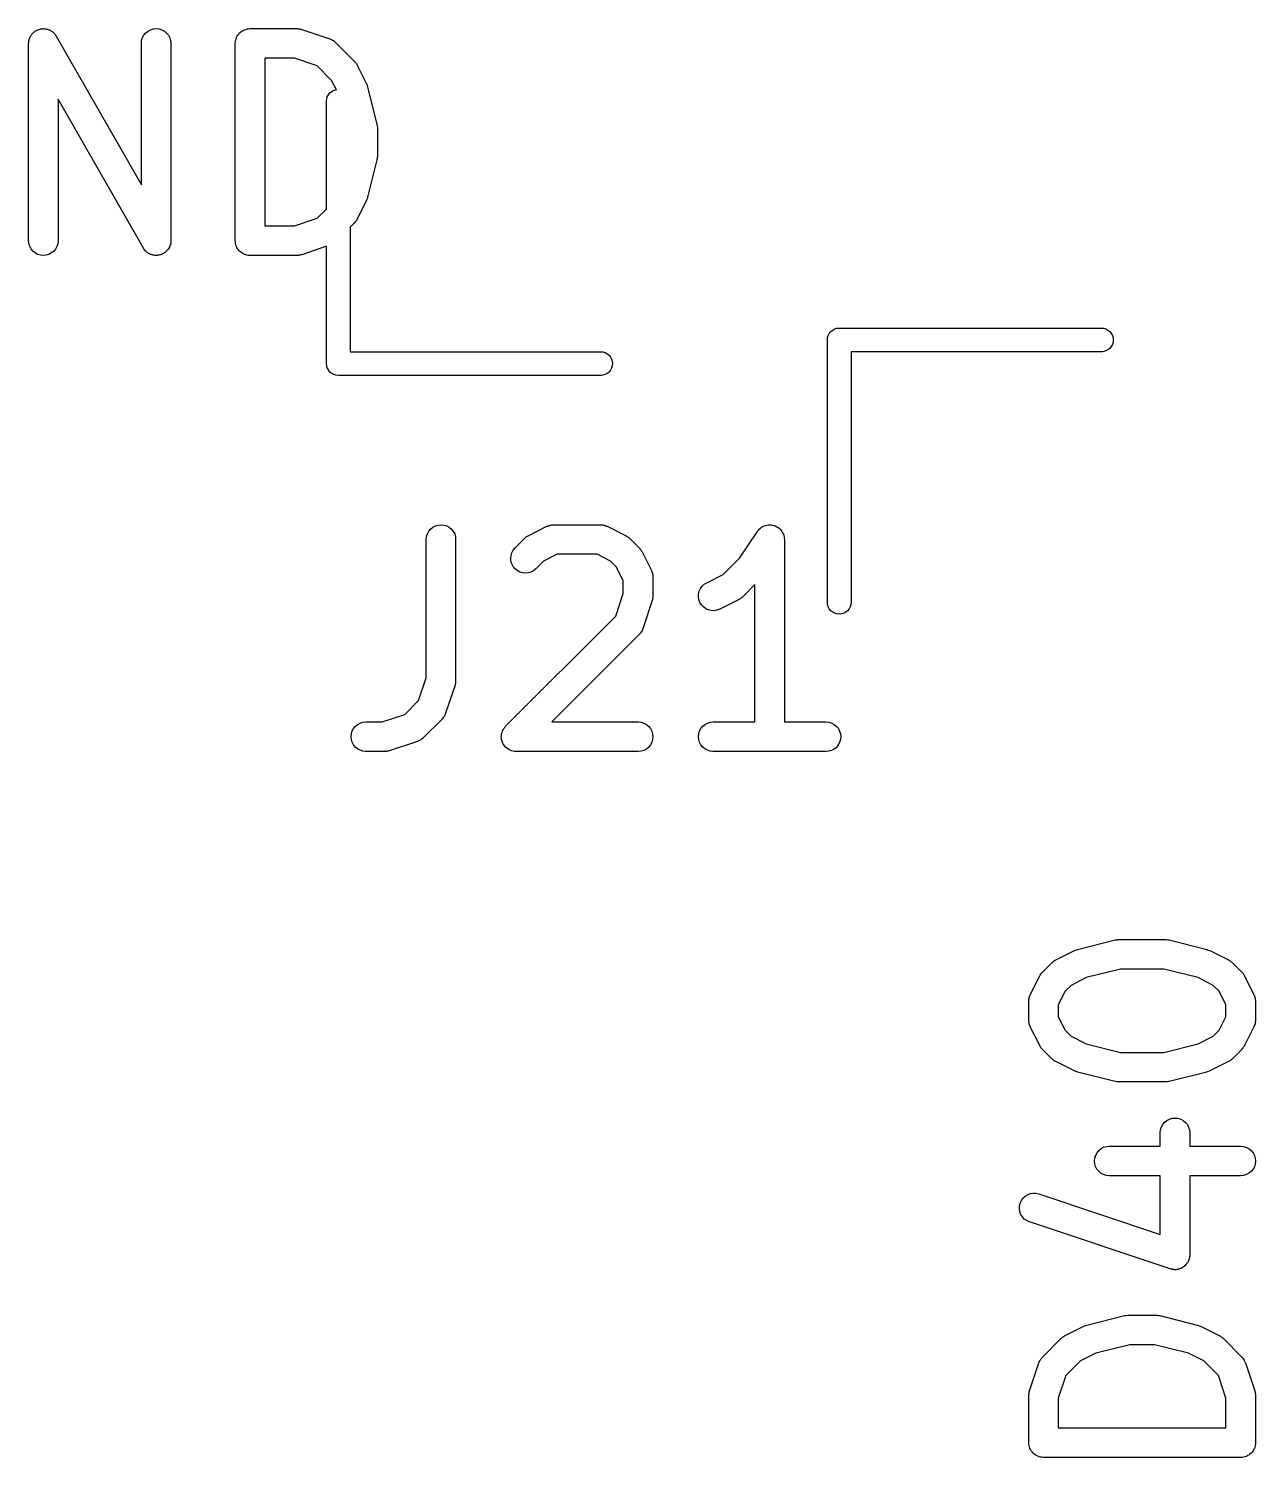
# Model space of a CAD drawing. Extents: x 96 to 150, y -148 to -38.
# Drawn here: x 111.4 to 117.62, y -110.76 to -103.52 of the extents above; entities that cross this region are included whole.
import ezdxf

# ---------------------------------------------------------------- set-up
doc = ezdxf.new("R2010")
doc.units = 0
doc.header["$MEASUREMENT"] = 0
doc.layers.add('BLACK', color=7, linetype='CONTINUOUS')

msp = doc.modelspace()

# ---------------------------------------------------------------- linework, layer by layer
at = {"layer": 'BLACK', "linetype": 'CONTINUOUS'}
for p, q in [((111.415, -103.546), (111.419, -103.542)), ((111.419, -103.542), (111.422, -103.539)), ((111.422, -103.539), (111.424, -103.537)), ((111.424, -103.537), (111.426, -103.535)), ((111.426, -103.535), (111.429, -103.533)), ((111.429, -103.533), (111.433, -103.53)), ((111.433, -103.53), (111.435, -103.528)), ((111.435, -103.528), (111.438, -103.527)), ((111.438, -103.527), (111.442, -103.525)), ((111.442, -103.525), (111.446, -103.523)), ((111.446, -103.523), (111.449, -103.522)), ((111.449, -103.522), (111.451, -103.521)), ((111.451, -103.521), (111.456, -103.52)), ((111.456, -103.52), (111.46, -103.519)), ((111.46, -103.519), (111.463, -103.518)), ((111.463, -103.518), (111.465, -103.518)), ((111.465, -103.518), (111.47, -103.518)), ((111.47, -103.518), (111.475, -103.517)), ((111.475, -103.517), (111.477, -103.518)), ((111.477, -103.518), (111.48, -103.518)), ((111.48, -103.518), (111.485, -103.518)), ((111.485, -103.518), (111.489, -103.519)), ((111.489, -103.519), (111.492, -103.52)), ((111.492, -103.52), (111.494, -103.52)), ((111.494, -103.52), (111.499, -103.522)), ((111.499, -103.522), (111.503, -103.523)), ((111.503, -103.523), (111.506, -103.524)), ((111.506, -103.524), (111.508, -103.525)), ((111.508, -103.525), (111.512, -103.528)), ((111.512, -103.528), (111.516, -103.53)), ((111.516, -103.53), (111.518, -103.532)), ((111.518, -103.532), (111.52, -103.533)), ((111.52, -103.533), (111.524, -103.536)), ((111.524, -103.536), (111.528, -103.54)), ((111.528, -103.54), (111.529, -103.541)), ((111.529, -103.541), (111.531, -103.543)), ((111.531, -103.543), (111.534, -103.547)), ((111.984, -103.55), (111.993, -103.539)), ((111.993, -103.539), (112.005, -103.53)), ((112.005, -103.53), (112.018, -103.523)), ((112.018, -103.523), (112.032, -103.519)), ((112.032, -103.519), (112.046, -103.517)), ((112.046, -103.517), (112.061, -103.519)), ((112.061, -103.519), (112.075, -103.523)), ((112.075, -103.523), (112.088, -103.53)), ((112.088, -103.53), (112.099, -103.54)), ((112.099, -103.54), (112.108, -103.551)), ((112.46, -103.55), (112.465, -103.545)), ((112.465, -103.545), (112.469, -103.539)), ((112.469, -103.539), (112.475, -103.534)), ((112.469, -103.539), (112.469, -103.539)), ((112.469, -103.539), (112.469, -103.539)), ((112.475, -103.534), (112.48, -103.53)), ((112.48, -103.53), (112.481, -103.53)), ((112.481, -103.53), (112.487, -103.526)), ((112.481, -103.53), (112.481, -103.53)), ((112.487, -103.526), (112.493, -103.523)), ((112.493, -103.523), (112.494, -103.523)), ((112.494, -103.523), (112.501, -103.521)), ((112.494, -103.523), (112.494, -103.523)), ((112.501, -103.521), (112.507, -103.519)), ((112.507, -103.519), (112.508, -103.519)), ((112.508, -103.519), (112.515, -103.518)), ((112.508, -103.519), (112.508, -103.519)), ((112.515, -103.518), (112.522, -103.517)), ((112.522, -103.517), (112.76, -103.517)), ((112.76, -103.517), (112.761, -103.517)), ((112.761, -103.517), (112.765, -103.518)), ((112.765, -103.518), (112.769, -103.518)), ((112.769, -103.518), (112.772, -103.519)), ((112.772, -103.519), (112.776, -103.519)), ((112.776, -103.519), (112.78, -103.52)), ((112.78, -103.52), (112.784, -103.521)), ((112.784, -103.521), (112.927, -103.569)), ((111.399, -103.591), (111.4, -103.589)), ((111.399, -103.592), (111.399, -103.591)), ((111.399, -104.592), (111.399, -103.592)), ((111.4, -103.582), (111.401, -103.577)), ((111.4, -103.586), (111.4, -103.582)), ((111.4, -103.589), (111.4, -103.586)), ((111.401, -103.577), (111.402, -103.574)), ((111.402, -103.572), (111.404, -103.567)), ((111.402, -103.574), (111.402, -103.572)), ((111.404, -103.567), (111.405, -103.563)), ((111.405, -103.563), (111.407, -103.561)), ((111.407, -103.558), (111.41, -103.554)), ((111.407, -103.561), (111.407, -103.558)), ((111.41, -103.554), (111.412, -103.55)), ((111.412, -103.55), (111.414, -103.548)), ((111.414, -103.548), (111.415, -103.546)), ((111.534, -103.547), (111.537, -103.551)), ((111.537, -103.551), (111.538, -103.553)), ((111.538, -103.553), (111.539, -103.555)), ((111.539, -103.555), (111.971, -104.31)), ((111.971, -103.591), (111.972, -103.577)), ((111.971, -103.592), (111.971, -103.591)), ((111.971, -104.31), (111.971, -103.592)), ((111.972, -103.577), (111.977, -103.563)), ((111.977, -103.563), (111.984, -103.55)), ((112.108, -103.551), (112.115, -103.564)), ((112.115, -103.564), (112.119, -103.578)), ((112.119, -103.578), (112.121, -103.592)), ((112.121, -103.592), (112.121, -104.592)), ((112.447, -103.591), (112.448, -103.584)), ((112.447, -103.592), (112.447, -103.591)), ((112.447, -104.592), (112.447, -103.592)), ((112.447, -103.592), (112.447, -103.592)), ((112.447, -103.592), (112.447, -103.592)), ((112.447, -103.592), (112.447, -103.592)), ((112.448, -103.584), (112.448, -103.577)), ((112.448, -103.577), (112.449, -103.577)), ((112.449, -103.577), (112.451, -103.57)), ((112.449, -103.577), (112.449, -103.577)), ((112.451, -103.57), (112.453, -103.563)), ((112.453, -103.563), (112.456, -103.557)), ((112.453, -103.563), (112.453, -103.563)), ((112.453, -103.563), (112.453, -103.563)), ((112.456, -103.557), (112.46, -103.55)), ((112.46, -103.55), (112.46, -103.55)), ((112.46, -103.55), (112.46, -103.55)), ((112.927, -103.569), (112.928, -103.569)), ((112.928, -103.569), (112.93, -103.57)), ((112.93, -103.57), (112.932, -103.571)), ((112.932, -103.571), (112.936, -103.573)), ((112.936, -103.573), (112.941, -103.575)), ((112.941, -103.575), (112.943, -103.577)), ((112.943, -103.577), (112.945, -103.578)), ((112.945, -103.578), (112.949, -103.581)), ((112.949, -103.581), (112.953, -103.584)), ((112.953, -103.584), (112.954, -103.586)), ((112.954, -103.586), (112.956, -103.587)), ((112.956, -103.587), (113.051, -103.682)), ((112.597, -103.667), (112.597, -104.517)), ((112.748, -103.667), (112.597, -103.667)), ((112.862, -103.706), (112.748, -103.667)), ((113.051, -103.682), (113.052, -103.683)), ((113.052, -103.683), (113.054, -103.686)), ((113.054, -103.686), (113.057, -103.689)), ((113.057, -103.689), (113.059, -103.692)), ((112.936, -103.78), (112.862, -103.706)), ((113.059, -103.692), (113.061, -103.694)), ((113.061, -103.694), (113.063, -103.698)), ((113.063, -103.698), (113.065, -103.702)), ((113.065, -103.702), (113.113, -103.797)), ((112.96, -103.827), (112.936, -103.78)), ((112.937, -103.836), (112.947, -103.83)), ((112.947, -103.83), (112.958, -103.827)), ((112.958, -103.827), (112.96, -103.827)), ((113.113, -103.797), (113.113, -103.798)), ((113.113, -103.798), (113.113, -103.798)), ((113.113, -103.798), (113.114, -103.798)), ((113.114, -103.798), (113.116, -103.805)), ((113.116, -103.805), (113.118, -103.812)), ((113.118, -103.812), (113.118, -103.812)), ((113.118, -103.812), (113.118, -103.812)), ((113.118, -103.812), (113.166, -104.003)), ((111.981, -104.63), (111.549, -103.875)), ((111.549, -103.875), (111.549, -104.592)), ((112.91, -103.883), (112.911, -103.874)), ((112.91, -104.432), (112.91, -103.883)), ((112.911, -103.874), (112.914, -103.863)), ((112.914, -103.863), (112.92, -103.853)), ((112.92, -103.853), (112.927, -103.843)), ((112.927, -103.843), (112.937, -103.836)), ((113.166, -104.003), (113.166, -104.004)), ((113.166, -104.004), (113.167, -104.005)), ((113.167, -104.005), (113.167, -104.006)), ((113.167, -104.006), (113.167, -104.012)), ((113.167, -104.012), (113.168, -104.018)), ((113.168, -104.018), (113.168, -104.02)), ((113.168, -104.02), (113.168, -104.021)), ((113.168, -104.021), (113.168, -104.164)), ((113.166, -104.182), (113.118, -104.372)), ((113.167, -104.179), (113.166, -104.181)), ((113.166, -104.181), (113.166, -104.182)), ((113.168, -104.168), (113.167, -104.173)), ((113.167, -104.173), (113.167, -104.179)), ((113.168, -104.164), (113.168, -104.165)), ((113.168, -104.165), (113.168, -104.166)), ((113.168, -104.166), (113.168, -104.168)), ((113.113, -104.388), (113.065, -104.483)), ((113.116, -104.381), (113.113, -104.387)), ((113.113, -104.387), (113.113, -104.388)), ((113.113, -104.388), (113.113, -104.388)), ((113.118, -104.374), (113.116, -104.381)), ((113.118, -104.372), (113.118, -104.373)), ((113.118, -104.373), (113.118, -104.374)), ((113.118, -104.374), (113.118, -104.374)), ((112.748, -104.517), (112.862, -104.479)), ((112.862, -104.479), (112.91, -104.432)), ((113.065, -104.484), (113.062, -104.488)), ((113.065, -104.483), (113.065, -104.484)), ((112.597, -104.517), (112.748, -104.517)), ((113.051, -104.503), (113.03, -104.524)), ((113.03, -104.524), (113.03, -105.156)), ((113.054, -104.499), (113.051, -104.503)), ((113.057, -104.496), (113.054, -104.499)), ((113.058, -104.494), (113.057, -104.496)), ((113.06, -104.491), (113.058, -104.494)), ((113.062, -104.488), (113.06, -104.491)), ((111.401, -104.607), (111.399, -104.592)), ((111.405, -104.621), (111.401, -104.607)), ((111.412, -104.634), (111.405, -104.621)), ((111.543, -104.622), (111.536, -104.635)), ((111.548, -104.608), (111.543, -104.622)), ((111.549, -104.593), (111.548, -104.608)), ((111.549, -104.592), (111.549, -104.593)), ((111.982, -104.632), (111.981, -104.63)), ((111.983, -104.634), (111.982, -104.632)), ((112.11, -104.631), (112.108, -104.635)), ((112.113, -104.626), (112.11, -104.631)), ((112.115, -104.622), (112.113, -104.624)), ((112.113, -104.624), (112.113, -104.626)), ((112.116, -104.617), (112.115, -104.622)), ((112.118, -104.613), (112.116, -104.617)), ((112.119, -104.608), (112.118, -104.61)), ((112.118, -104.61), (112.118, -104.613)), ((112.12, -104.603), (112.119, -104.608)), ((112.121, -104.593), (112.12, -104.596)), ((112.12, -104.596), (112.12, -104.598)), ((112.12, -104.598), (112.12, -104.603)), ((112.121, -104.592), (112.121, -104.593)), ((112.448, -104.599), (112.447, -104.592)), ((112.448, -104.606), (112.448, -104.599)), ((112.448, -104.607), (112.448, -104.606)), ((112.45, -104.614), (112.448, -104.607)), ((112.448, -104.607), (112.448, -104.607)), ((112.452, -104.62), (112.45, -104.614)), ((112.452, -104.621), (112.452, -104.62)), ((112.453, -104.621), (112.452, -104.621)), ((112.456, -104.627), (112.453, -104.621)), ((112.459, -104.633), (112.456, -104.627)), ((112.91, -104.621), (112.784, -104.664)), ((112.91, -105.213), (112.91, -104.621)), ((111.421, -104.645), (111.412, -104.634)), ((111.432, -104.655), (111.421, -104.645)), ((111.445, -104.662), (111.432, -104.655)), ((111.459, -104.666), (111.445, -104.662)), ((111.474, -104.667), (111.459, -104.666)), ((111.488, -104.666), (111.474, -104.667)), ((111.502, -104.662), (111.488, -104.666)), ((111.515, -104.655), (111.502, -104.662)), ((111.527, -104.646), (111.515, -104.655)), ((111.536, -104.635), (111.527, -104.646)), ((111.986, -104.638), (111.983, -104.634)), ((111.989, -104.642), (111.986, -104.638)), ((111.991, -104.643), (111.989, -104.642)), ((111.992, -104.645), (111.991, -104.643)), ((111.996, -104.648), (111.992, -104.645)), ((112, -104.652), (111.996, -104.648)), ((112.002, -104.653), (112, -104.652)), ((112.004, -104.655), (112.002, -104.653)), ((112.008, -104.657), (112.004, -104.655)), ((112.012, -104.659), (112.008, -104.657)), ((112.014, -104.66), (112.012, -104.659)), ((112.017, -104.662), (112.014, -104.66)), ((112.021, -104.663), (112.017, -104.662)), ((112.026, -104.665), (112.021, -104.663)), ((112.028, -104.665), (112.026, -104.665)), ((112.031, -104.666), (112.028, -104.665)), ((112.035, -104.666), (112.031, -104.666)), ((112.04, -104.667), (112.035, -104.666)), ((112.043, -104.667), (112.04, -104.667)), ((112.045, -104.667), (112.043, -104.667)), ((112.05, -104.667), (112.045, -104.667)), ((112.055, -104.667), (112.05, -104.667)), ((112.057, -104.666), (112.055, -104.667)), ((112.06, -104.666), (112.057, -104.666)), ((112.064, -104.665), (112.06, -104.666)), ((112.069, -104.664), (112.064, -104.665)), ((112.071, -104.663), (112.069, -104.664)), ((112.074, -104.662), (112.071, -104.663)), ((112.078, -104.66), (112.074, -104.662)), ((112.082, -104.658), (112.078, -104.66)), ((112.085, -104.656), (112.082, -104.658)), ((112.087, -104.655), (112.085, -104.656)), ((112.091, -104.652), (112.087, -104.655)), ((112.094, -104.649), (112.091, -104.652)), ((112.096, -104.648), (112.094, -104.649)), ((112.098, -104.646), (112.096, -104.648)), ((112.101, -104.642), (112.098, -104.646)), ((112.105, -104.639), (112.101, -104.642)), ((112.106, -104.637), (112.105, -104.639)), ((112.108, -104.635), (112.106, -104.637)), ((112.459, -104.634), (112.459, -104.633)), ((112.464, -104.639), (112.459, -104.634)), ((112.459, -104.634), (112.459, -104.634)), ((112.468, -104.645), (112.464, -104.639)), ((112.469, -104.645), (112.468, -104.645)), ((112.474, -104.65), (112.469, -104.645)), ((112.469, -104.645), (112.469, -104.645)), ((112.48, -104.654), (112.474, -104.65)), ((112.48, -104.655), (112.48, -104.654)), ((112.48, -104.654), (112.48, -104.654)), ((112.486, -104.658), (112.48, -104.655)), ((112.492, -104.661), (112.486, -104.658)), ((112.493, -104.661), (112.492, -104.661)), ((112.493, -104.662), (112.493, -104.661)), ((112.5, -104.664), (112.493, -104.662)), ((112.506, -104.666), (112.5, -104.664)), ((112.507, -104.666), (112.506, -104.666)), ((112.514, -104.667), (112.507, -104.666)), ((112.507, -104.666), (112.507, -104.666)), ((112.521, -104.667), (112.514, -104.667)), ((112.522, -104.667), (112.521, -104.667)), ((112.521, -104.667), (112.521, -104.667)), ((112.521, -104.667), (112.521, -104.667)), ((112.521, -104.667), (112.521, -104.667)), ((112.76, -104.667), (112.522, -104.667)), ((112.764, -104.667), (112.76, -104.667)), ((112.768, -104.667), (112.764, -104.667)), ((112.771, -104.666), (112.768, -104.667)), ((112.775, -104.666), (112.771, -104.666)), ((112.779, -104.665), (112.775, -104.666)), ((112.783, -104.664), (112.779, -104.665)), ((112.784, -104.664), (112.783, -104.664)), ((115.454, -105.073), (115.46, -105.063)), ((115.46, -105.063), (115.467, -105.053)), ((115.467, -105.053), (115.477, -105.046)), ((115.477, -105.046), (115.487, -105.04)), ((115.487, -105.04), (115.498, -105.037)), ((115.498, -105.037), (115.507, -105.036)), ((115.507, -105.036), (115.507, -105.036)), ((115.507, -105.036), (115.51, -105.036)), ((115.51, -105.036), (115.513, -105.036)), ((115.513, -105.036), (116.843, -105.036)), ((116.843, -105.036), (116.852, -105.037)), ((116.852, -105.037), (116.863, -105.04)), ((116.863, -105.04), (116.873, -105.046)), ((116.873, -105.046), (116.883, -105.053)), ((116.883, -105.053), (116.89, -105.063)), ((116.89, -105.063), (116.896, -105.073)), ((115.45, -105.096), (115.451, -105.084)), ((115.45, -105.099), (115.45, -105.096)), ((115.45, -106.429), (115.45, -105.099)), ((115.451, -105.084), (115.454, -105.073)), ((116.883, -105.139), (116.873, -105.146)), ((116.89, -105.129), (116.883, -105.139)), ((116.896, -105.119), (116.89, -105.129)), ((116.896, -105.073), (116.899, -105.084)), ((116.899, -105.108), (116.896, -105.119)), ((116.899, -105.084), (116.9, -105.096)), ((116.9, -105.096), (116.899, -105.108)), ((113.03, -105.156), (114.303, -105.156)), ((114.303, -105.156), (114.312, -105.157)), ((114.312, -105.157), (114.323, -105.16)), ((114.323, -105.16), (114.333, -105.166)), ((114.333, -105.166), (114.343, -105.173)), ((114.343, -105.173), (114.35, -105.183)), ((114.35, -105.183), (114.356, -105.193)), ((114.356, -105.193), (114.359, -105.204)), ((114.359, -105.204), (114.36, -105.216)), ((116.843, -105.156), (115.57, -105.156)), ((115.57, -105.156), (115.57, -106.429)), ((116.852, -105.155), (116.843, -105.156)), ((116.863, -105.152), (116.852, -105.155)), ((116.873, -105.146), (116.863, -105.152)), ((112.91, -105.216), (112.91, -105.213)), ((112.911, -105.228), (112.91, -105.216)), ((112.914, -105.239), (112.911, -105.228)), ((112.916, -105.241), (112.914, -105.239)), ((112.92, -105.249), (112.916, -105.241)), ((112.927, -105.259), (112.92, -105.249)), ((112.937, -105.266), (112.927, -105.259)), ((112.947, -105.272), (112.937, -105.266)), ((112.958, -105.275), (112.947, -105.272)), ((112.97, -105.276), (112.958, -105.275)), ((112.973, -105.276), (112.97, -105.276)), ((114.303, -105.276), (112.973, -105.276)), ((114.312, -105.275), (114.303, -105.276)), ((114.323, -105.272), (114.312, -105.275)), ((114.333, -105.266), (114.323, -105.272)), ((114.343, -105.259), (114.333, -105.266)), ((114.35, -105.249), (114.343, -105.259)), ((114.356, -105.239), (114.35, -105.249)), ((114.359, -105.228), (114.356, -105.239)), ((114.36, -105.216), (114.359, -105.228)), ((113.417, -106.093), (113.422, -106.079)), ((113.422, -106.079), (113.429, -106.066)), ((113.429, -106.066), (113.438, -106.055)), ((113.438, -106.055), (113.449, -106.046)), ((113.449, -106.046), (113.462, -106.039)), ((113.462, -106.039), (113.476, -106.035)), ((113.476, -106.035), (113.491, -106.033)), ((113.491, -106.033), (113.506, -106.035)), ((113.506, -106.035), (113.52, -106.039)), ((113.52, -106.039), (113.532, -106.046)), ((113.532, -106.046), (113.544, -106.056)), ((113.544, -106.056), (113.553, -106.067)), ((113.553, -106.067), (113.56, -106.08)), ((113.56, -106.08), (113.564, -106.094)), ((113.933, -106.089), (114.028, -106.041)), ((114.028, -106.041), (114.029, -106.041)), ((114.029, -106.041), (114.031, -106.04)), ((114.031, -106.04), (114.033, -106.039)), ((114.033, -106.039), (114.038, -106.038)), ((114.038, -106.038), (114.043, -106.036)), ((114.043, -106.036), (114.045, -106.035)), ((114.045, -106.035), (114.047, -106.035)), ((114.047, -106.035), (114.052, -106.034)), ((114.052, -106.034), (114.058, -106.034)), ((114.058, -106.034), (114.06, -106.034)), ((114.06, -106.034), (114.062, -106.033)), ((114.062, -106.033), (114.3, -106.033)), ((114.3, -106.033), (114.301, -106.033)), ((114.301, -106.033), (114.303, -106.034)), ((114.303, -106.034), (114.305, -106.034)), ((114.305, -106.034), (114.311, -106.034)), ((114.311, -106.034), (114.316, -106.035)), ((114.316, -106.035), (114.318, -106.036)), ((114.318, -106.036), (114.32, -106.036)), ((114.32, -106.036), (114.325, -106.038)), ((114.325, -106.038), (114.33, -106.039)), ((114.33, -106.039), (114.331, -106.041)), ((114.331, -106.041), (114.334, -106.041)), ((114.334, -106.041), (114.429, -106.089)), ((115.004, -106.203), (115.095, -106.067)), ((115.095, -106.066), (115.1, -106.06)), ((115.095, -106.067), (115.095, -106.066)), ((115.095, -106.066), (115.095, -106.066)), ((115.095, -106.066), (115.095, -106.066)), ((115.095, -106.066), (115.095, -106.066)), ((115.1, -106.06), (115.105, -106.055)), ((115.105, -106.055), (115.111, -106.05)), ((115.105, -106.055), (115.105, -106.055)), ((115.105, -106.055), (115.105, -106.055)), ((115.111, -106.05), (115.116, -106.046)), ((115.116, -106.046), (115.123, -106.042)), ((115.116, -106.046), (115.116, -106.046)), ((115.116, -106.046), (115.116, -106.046)), ((115.123, -106.042), (115.129, -106.039)), ((115.129, -106.039), (115.136, -106.037)), ((115.129, -106.039), (115.129, -106.039)), ((115.129, -106.039), (115.129, -106.039)), ((115.136, -106.037), (115.143, -106.035)), ((115.143, -106.035), (115.15, -106.034)), ((115.143, -106.035), (115.143, -106.035)), ((115.143, -106.035), (115.143, -106.035)), ((115.15, -106.034), (115.158, -106.033)), ((115.158, -106.033), (115.158, -106.033)), ((115.158, -106.033), (115.165, -106.034)), ((115.158, -106.033), (115.158, -106.033)), ((115.165, -106.034), (115.172, -106.035)), ((115.172, -106.035), (115.172, -106.035)), ((115.172, -106.035), (115.172, -106.035)), ((115.172, -106.035), (115.18, -106.037)), ((115.18, -106.037), (115.186, -106.039)), ((115.186, -106.039), (115.186, -106.039)), ((115.186, -106.039), (115.186, -106.039)), ((115.186, -106.039), (115.193, -106.043)), ((115.193, -106.043), (115.199, -106.046)), ((115.199, -106.046), (115.199, -106.046)), ((115.199, -106.046), (115.199, -106.046)), ((115.199, -106.046), (115.205, -106.051)), ((115.205, -106.051), (115.21, -106.056)), ((115.21, -106.056), (115.21, -106.056)), ((115.21, -106.056), (115.21, -106.056)), ((115.21, -106.056), (115.215, -106.062)), ((115.215, -106.062), (115.22, -106.067)), ((115.22, -106.067), (115.22, -106.067)), ((115.22, -106.067), (115.22, -106.067)), ((115.22, -106.067), (115.223, -106.074)), ((115.223, -106.074), (115.226, -106.08)), ((115.226, -106.08), (115.226, -106.08)), ((115.226, -106.08), (115.227, -106.08)), ((115.227, -106.08), (115.229, -106.087)), ((113.415, -106.107), (113.417, -106.093)), ((113.415, -106.108), (113.415, -106.107)), ((113.415, -106.81), (113.415, -106.108)), ((113.564, -106.094), (113.565, -106.108)), ((113.565, -106.108), (113.565, -106.823)), ((113.857, -106.162), (113.866, -106.151)), ((113.866, -106.151), (113.914, -106.103)), ((113.914, -106.102), (113.918, -106.1)), ((113.914, -106.103), (113.914, -106.102)), ((113.918, -106.1), (113.921, -106.097)), ((113.921, -106.097), (113.923, -106.095)), ((113.923, -106.095), (113.926, -106.093)), ((113.926, -106.093), (113.93, -106.091)), ((113.93, -106.091), (113.933, -106.089)), ((114.429, -106.089), (114.43, -106.089)), ((114.43, -106.089), (114.433, -106.092)), ((114.433, -106.092), (114.437, -106.094)), ((114.437, -106.094), (114.439, -106.096)), ((114.439, -106.096), (114.442, -106.097)), ((114.442, -106.097), (114.445, -106.1)), ((114.445, -106.1), (114.448, -106.103)), ((114.448, -106.103), (114.496, -106.151)), ((114.496, -106.151), (114.497, -106.151)), ((114.497, -106.151), (114.499, -106.155)), ((115.229, -106.087), (115.231, -106.094)), ((115.231, -106.094), (115.231, -106.094)), ((115.231, -106.094), (115.231, -106.094)), ((115.231, -106.094), (115.231, -106.101)), ((115.231, -106.101), (115.232, -106.108)), ((115.232, -106.108), (115.232, -107.033)), ((113.844, -106.203), (113.846, -106.189)), ((113.845, -106.218), (113.844, -106.203)), ((113.85, -106.232), (113.845, -106.218)), ((113.846, -106.189), (113.85, -106.175)), ((113.85, -106.175), (113.857, -106.162)), ((114.011, -106.218), (113.972, -106.257)), ((114.08, -106.183), (114.011, -106.218)), ((114.282, -106.183), (114.08, -106.183)), ((114.351, -106.218), (114.282, -106.183)), ((114.381, -106.248), (114.351, -106.218)), ((114.499, -106.155), (114.502, -106.158)), ((114.502, -106.158), (114.504, -106.16)), ((114.504, -106.16), (114.506, -106.163)), ((114.506, -106.163), (114.508, -106.167)), ((114.508, -106.167), (114.51, -106.17)), ((114.51, -106.17), (114.558, -106.265)), ((114.922, -106.285), (115.004, -106.203)), ((113.856, -106.245), (113.85, -106.232)), ((113.866, -106.256), (113.856, -106.245)), ((113.877, -106.266), (113.866, -106.256)), ((113.89, -106.273), (113.877, -106.266)), ((113.904, -106.277), (113.89, -106.273)), ((113.918, -106.279), (113.904, -106.277)), ((113.933, -106.277), (113.918, -106.279)), ((113.947, -106.273), (113.933, -106.277)), ((113.96, -106.267), (113.947, -106.273)), ((113.971, -106.257), (113.96, -106.267)), ((113.972, -106.257), (113.971, -106.257)), ((114.415, -106.317), (114.381, -106.248)), ((114.558, -106.265), (114.558, -106.266)), ((114.558, -106.266), (114.559, -106.268)), ((114.559, -106.268), (114.56, -106.27)), ((114.56, -106.27), (114.561, -106.275)), ((114.561, -106.275), (114.563, -106.28)), ((114.563, -106.28), (114.563, -106.282)), ((114.563, -106.282), (114.564, -106.284)), ((114.564, -106.284), (114.565, -106.289)), ((114.565, -106.289), (114.565, -106.294)), ((114.565, -106.294), (114.565, -106.297)), ((114.565, -106.297), (114.565, -106.299)), ((114.838, -106.327), (114.922, -106.285)), ((114.415, -106.382), (114.415, -106.317)), ((114.565, -106.299), (114.565, -106.394)), ((114.797, -106.384), (114.8, -106.37)), ((114.8, -106.37), (114.806, -106.357)), ((114.806, -106.357), (114.815, -106.345)), ((114.815, -106.345), (114.825, -106.335)), ((114.825, -106.335), (114.838, -106.327)), ((115.082, -106.337), (115.02, -106.4)), ((115.082, -107.033), (115.082, -106.337)), ((114.377, -106.496), (114.415, -106.382)), ((114.562, -106.418), (114.514, -106.561)), ((114.563, -106.414), (114.562, -106.418)), ((114.564, -106.41), (114.563, -106.414)), ((114.565, -106.404), (114.564, -106.407)), ((114.564, -106.407), (114.564, -106.41)), ((114.565, -106.394), (114.565, -106.395)), ((114.565, -106.395), (114.565, -106.399)), ((114.565, -106.399), (114.565, -106.404)), ((114.797, -106.399), (114.797, -106.384)), ((114.799, -106.413), (114.797, -106.399)), ((114.804, -106.427), (114.799, -106.413)), ((114.812, -106.44), (114.804, -106.427)), ((114.822, -106.45), (114.812, -106.44)), ((115, -106.414), (114.905, -106.461)), ((115.004, -106.411), (115, -106.414)), ((115.008, -106.409), (115.004, -106.411)), ((115.01, -106.407), (115.008, -106.409)), ((115.013, -106.406), (115.01, -106.407)), ((115.016, -106.403), (115.013, -106.406)), ((115.019, -106.4), (115.016, -106.403)), ((115.02, -106.4), (115.019, -106.4)), ((115.451, -106.438), (115.45, -106.429)), ((115.454, -106.449), (115.451, -106.438)), ((115.569, -106.438), (115.566, -106.449)), ((115.57, -106.429), (115.569, -106.438)), ((113.818, -107.055), (114.377, -106.496)), ((114.834, -106.459), (114.822, -106.45)), ((114.847, -106.465), (114.834, -106.459)), ((114.861, -106.468), (114.847, -106.465)), ((114.876, -106.469), (114.861, -106.468)), ((114.89, -106.467), (114.876, -106.469)), ((114.904, -106.462), (114.89, -106.467)), ((114.905, -106.461), (114.904, -106.462)), ((115.46, -106.459), (115.454, -106.449)), ((115.467, -106.469), (115.46, -106.459)), ((115.477, -106.476), (115.467, -106.469)), ((115.487, -106.482), (115.477, -106.476)), ((115.498, -106.485), (115.487, -106.482)), ((115.51, -106.486), (115.498, -106.485)), ((115.522, -106.485), (115.51, -106.486)), ((115.533, -106.482), (115.522, -106.485)), ((115.543, -106.476), (115.533, -106.482)), ((115.553, -106.469), (115.543, -106.476)), ((115.56, -106.459), (115.553, -106.469)), ((115.566, -106.449), (115.56, -106.459)), ((114.497, -106.588), (114.496, -106.59)), ((114.499, -106.587), (114.497, -106.588)), ((114.502, -106.583), (114.499, -106.587)), ((114.505, -106.579), (114.502, -106.583)), ((114.506, -106.577), (114.505, -106.579)), ((114.508, -106.575), (114.506, -106.577)), ((114.51, -106.57), (114.508, -106.575)), ((114.512, -106.566), (114.51, -106.57)), ((114.513, -106.564), (114.512, -106.566)), ((114.514, -106.562), (114.513, -106.564)), ((114.514, -106.561), (114.514, -106.562)), ((114.496, -106.59), (114.052, -107.033)), ((113.377, -106.925), (113.415, -106.81)), ((113.562, -106.846), (113.514, -106.989)), ((113.563, -106.842), (113.562, -106.846)), ((113.564, -106.838), (113.563, -106.842)), ((113.565, -106.832), (113.564, -106.835)), ((113.564, -106.835), (113.564, -106.838)), ((113.565, -106.823), (113.565, -106.824)), ((113.565, -106.824), (113.565, -106.828)), ((113.565, -106.828), (113.565, -106.832)), ((113.307, -106.995), (113.377, -106.925)), ((113.193, -107.033), (113.307, -106.995)), ((113.496, -107.019), (113.401, -107.114)), ((113.497, -107.017), (113.496, -107.019)), ((113.499, -107.015), (113.497, -107.017)), ((113.502, -107.011), (113.499, -107.015)), ((113.505, -107.007), (113.502, -107.011)), ((113.506, -107.005), (113.505, -107.007)), ((113.508, -107.004), (113.506, -107.005)), ((113.51, -106.999), (113.508, -107.004)), ((113.512, -106.994), (113.51, -106.999)), ((113.513, -106.992), (113.512, -106.994)), ((113.514, -106.99), (113.513, -106.992)), ((113.514, -106.989), (113.514, -106.99)), ((113.035, -107.108), (113.036, -107.093)), ((113.036, -107.093), (113.04, -107.079)), ((113.04, -107.079), (113.047, -107.066)), ((113.047, -107.066), (113.057, -107.055)), ((113.057, -107.055), (113.068, -107.046)), ((113.068, -107.046), (113.081, -107.039)), ((113.081, -107.039), (113.095, -107.035)), ((113.095, -107.035), (113.11, -107.033)), ((113.11, -107.033), (113.193, -107.033)), ((113.797, -107.101), (113.798, -107.094)), ((113.798, -107.093), (113.8, -107.086)), ((113.798, -107.094), (113.798, -107.093)), ((113.798, -107.093), (113.798, -107.093)), ((113.8, -107.086), (113.802, -107.08)), ((113.802, -107.079), (113.806, -107.073)), ((113.802, -107.08), (113.802, -107.079)), ((113.802, -107.079), (113.802, -107.079)), ((113.806, -107.073), (113.809, -107.067)), ((113.809, -107.066), (113.814, -107.061)), ((113.809, -107.067), (113.809, -107.066)), ((113.809, -107.067), (113.809, -107.067)), ((113.814, -107.061), (113.818, -107.055)), ((114.052, -107.033), (114.49, -107.033)), ((114.49, -107.033), (114.492, -107.033)), ((114.492, -107.033), (114.506, -107.035)), ((114.506, -107.035), (114.52, -107.039)), ((114.52, -107.039), (114.533, -107.046)), ((114.533, -107.046), (114.544, -107.056)), ((114.544, -107.056), (114.553, -107.067)), ((114.553, -107.067), (114.56, -107.08)), ((114.56, -107.08), (114.564, -107.094)), ((114.564, -107.094), (114.565, -107.109)), ((114.796, -107.108), (114.798, -107.093)), ((114.798, -107.093), (114.802, -107.079)), ((114.802, -107.079), (114.809, -107.066)), ((114.809, -107.066), (114.819, -107.055)), ((114.819, -107.055), (114.83, -107.046)), ((114.83, -107.046), (114.843, -107.039)), ((114.843, -107.039), (114.857, -107.035)), ((114.857, -107.035), (114.871, -107.033)), ((114.871, -107.033), (115.082, -107.033)), ((115.232, -107.033), (115.443, -107.033)), ((115.443, -107.033), (115.444, -107.033)), ((115.444, -107.033), (115.458, -107.035)), ((115.458, -107.035), (115.472, -107.039)), ((115.472, -107.039), (115.485, -107.046)), ((115.485, -107.046), (115.496, -107.056)), ((115.496, -107.056), (115.506, -107.067)), ((115.506, -107.067), (115.512, -107.08)), ((115.512, -107.08), (115.517, -107.094)), ((115.517, -107.094), (115.518, -107.109)), ((113.036, -107.122), (113.035, -107.108)), ((113.04, -107.136), (113.036, -107.122)), ((113.047, -107.149), (113.04, -107.136)), ((113.056, -107.161), (113.047, -107.149)), ((113.067, -107.17), (113.056, -107.161)), ((113.371, -107.132), (113.228, -107.18)), ((113.373, -107.131), (113.371, -107.132)), ((113.375, -107.13), (113.373, -107.131)), ((113.38, -107.128), (113.375, -107.13)), ((113.385, -107.126), (113.38, -107.128)), ((113.387, -107.125), (113.385, -107.126)), ((113.388, -107.124), (113.387, -107.125)), ((113.392, -107.12), (113.388, -107.124)), ((113.397, -107.118), (113.392, -107.12)), ((113.398, -107.116), (113.397, -107.118)), ((113.4, -107.115), (113.398, -107.116)), ((113.401, -107.114), (113.4, -107.115)), ((113.796, -107.108), (113.797, -107.101)), ((113.797, -107.115), (113.796, -107.108)), ((113.796, -107.108), (113.796, -107.108)), ((113.796, -107.108), (113.796, -107.108)), ((113.798, -107.122), (113.797, -107.115)), ((113.798, -107.123), (113.798, -107.122)), ((113.8, -107.13), (113.798, -107.123)), ((113.798, -107.123), (113.798, -107.123)), ((113.802, -107.136), (113.8, -107.13)), ((113.802, -107.137), (113.802, -107.136)), ((113.805, -107.143), (113.802, -107.137)), ((113.802, -107.137), (113.802, -107.137)), ((113.809, -107.149), (113.805, -107.143)), ((113.809, -107.15), (113.809, -107.149)), ((113.813, -107.155), (113.809, -107.15)), ((113.809, -107.15), (113.809, -107.15)), ((113.818, -107.161), (113.813, -107.155)), ((113.824, -107.166), (113.818, -107.161)), ((113.818, -107.161), (113.818, -107.161)), ((113.818, -107.161), (113.818, -107.161)), ((113.829, -107.17), (113.824, -107.166)), ((114.543, -107.162), (114.532, -107.171)), ((114.553, -107.15), (114.543, -107.162)), ((114.56, -107.137), (114.553, -107.15)), ((114.564, -107.123), (114.56, -107.137)), ((114.565, -107.109), (114.564, -107.123)), ((114.798, -107.122), (114.796, -107.108)), ((114.802, -107.136), (114.798, -107.122)), ((114.809, -107.149), (114.802, -107.136)), ((114.818, -107.161), (114.809, -107.149)), ((114.829, -107.17), (114.818, -107.161)), ((115.496, -107.162), (115.484, -107.171)), ((115.505, -107.15), (115.496, -107.162)), ((115.512, -107.137), (115.505, -107.15)), ((115.516, -107.123), (115.512, -107.137)), ((115.518, -107.109), (115.516, -107.123)), ((113.08, -107.177), (113.067, -107.17)), ((113.094, -107.182), (113.08, -107.177)), ((113.108, -107.183), (113.094, -107.182)), ((113.11, -107.183), (113.108, -107.183)), ((113.205, -107.183), (113.11, -107.183)), ((113.209, -107.183), (113.205, -107.183)), ((113.213, -107.183), (113.209, -107.183)), ((113.216, -107.182), (113.213, -107.183)), ((113.219, -107.182), (113.216, -107.182)), ((113.223, -107.181), (113.219, -107.182)), ((113.227, -107.18), (113.223, -107.181)), ((113.228, -107.18), (113.227, -107.18)), ((113.836, -107.174), (113.829, -107.17)), ((113.829, -107.17), (113.829, -107.17)), ((113.829, -107.17), (113.829, -107.17)), ((113.842, -107.177), (113.836, -107.174)), ((113.849, -107.18), (113.842, -107.177)), ((113.842, -107.177), (113.842, -107.177)), ((113.842, -107.177), (113.842, -107.177)), ((113.856, -107.182), (113.849, -107.18)), ((113.863, -107.183), (113.856, -107.182)), ((113.856, -107.182), (113.856, -107.182)), ((113.856, -107.182), (113.856, -107.182)), ((113.87, -107.183), (113.863, -107.183)), ((113.871, -107.183), (113.87, -107.183)), ((114.49, -107.183), (113.871, -107.183)), ((113.871, -107.183), (113.871, -107.183)), ((113.871, -107.183), (113.871, -107.183)), ((113.871, -107.183), (113.871, -107.183)), ((114.505, -107.182), (114.49, -107.183)), ((114.519, -107.178), (114.505, -107.182)), ((114.532, -107.171), (114.519, -107.178)), ((114.842, -107.177), (114.829, -107.17)), ((114.856, -107.182), (114.842, -107.177)), ((114.87, -107.183), (114.856, -107.182)), ((114.871, -107.183), (114.87, -107.183)), ((115.443, -107.183), (114.871, -107.183)), ((115.457, -107.182), (115.443, -107.183)), ((115.471, -107.178), (115.457, -107.182)), ((115.484, -107.171), (115.471, -107.178)), ((116.719, -108.187), (116.909, -108.139)), ((116.909, -108.139), (116.91, -108.139)), ((116.91, -108.139), (116.911, -108.139)), ((116.911, -108.139), (116.913, -108.139)), ((116.913, -108.139), (116.919, -108.138)), ((116.919, -108.138), (116.925, -108.137)), ((116.925, -108.137), (116.926, -108.137)), ((116.926, -108.137), (116.927, -108.137)), ((116.927, -108.137), (117.165, -108.137)), ((117.165, -108.137), (117.166, -108.137)), ((117.166, -108.137), (117.168, -108.137)), ((117.168, -108.137), (117.169, -108.137)), ((117.169, -108.137), (117.175, -108.138)), ((117.175, -108.138), (117.181, -108.139)), ((117.181, -108.139), (117.182, -108.139)), ((117.182, -108.139), (117.184, -108.139)), ((117.184, -108.139), (117.374, -108.187)), ((116.541, -108.302), (116.589, -108.254)), ((116.589, -108.254), (116.593, -108.251)), ((116.589, -108.254), (116.589, -108.254)), ((116.593, -108.251), (116.596, -108.248)), ((116.596, -108.248), (116.598, -108.246)), ((116.598, -108.246), (116.601, -108.244)), ((116.601, -108.244), (116.605, -108.242)), ((116.605, -108.242), (116.608, -108.24)), ((116.608, -108.24), (116.703, -108.193)), ((116.703, -108.193), (116.704, -108.192)), ((116.704, -108.192), (116.705, -108.192)), ((116.705, -108.192), (116.711, -108.19)), ((116.705, -108.192), (116.705, -108.192)), ((116.711, -108.19), (116.718, -108.187)), ((116.718, -108.187), (116.718, -108.187)), ((116.718, -108.187), (116.719, -108.187)), ((117.374, -108.187), (117.375, -108.187)), ((117.375, -108.187), (117.375, -108.187)), ((117.375, -108.187), (117.376, -108.187)), ((117.376, -108.187), (117.382, -108.19)), ((117.382, -108.19), (117.389, -108.192)), ((117.389, -108.192), (117.389, -108.193)), ((117.389, -108.193), (117.389, -108.193)), ((117.389, -108.193), (117.485, -108.24)), ((117.485, -108.24), (117.486, -108.241)), ((117.486, -108.241), (117.489, -108.243)), ((117.489, -108.243), (117.493, -108.245)), ((117.493, -108.245), (117.495, -108.247)), ((117.495, -108.247), (117.498, -108.249)), ((117.498, -108.249), (117.501, -108.252)), ((117.501, -108.252), (117.504, -108.254)), ((117.504, -108.254), (117.552, -108.302)), ((116.479, -108.417), (116.527, -108.321)), ((116.527, -108.32), (116.53, -108.317)), ((116.527, -108.321), (116.527, -108.32)), ((116.53, -108.317), (116.532, -108.313)), ((116.532, -108.313), (116.534, -108.311)), ((116.534, -108.311), (116.535, -108.308)), ((116.535, -108.308), (116.538, -108.305)), ((116.538, -108.305), (116.541, -108.302)), ((116.937, -108.287), (116.763, -108.33)), ((117.156, -108.287), (116.937, -108.287)), ((117.33, -108.33), (117.156, -108.287)), ((117.552, -108.302), (117.553, -108.303)), ((117.553, -108.303), (117.555, -108.306)), ((117.555, -108.306), (117.558, -108.309)), ((117.558, -108.309), (117.56, -108.312)), ((117.56, -108.312), (117.562, -108.314)), ((117.562, -108.314), (117.564, -108.318)), ((117.564, -108.318), (117.566, -108.321)), ((117.566, -108.321), (117.613, -108.417)), ((116.656, -108.399), (116.621, -108.468)), ((116.686, -108.369), (116.656, -108.399)), ((116.763, -108.33), (116.686, -108.369)), ((117.407, -108.369), (117.33, -108.33)), ((117.437, -108.399), (117.407, -108.369)), ((117.471, -108.468), (117.437, -108.399)), ((116.471, -108.449), (116.472, -108.447)), ((116.471, -108.45), (116.471, -108.449)), ((116.471, -108.545), (116.471, -108.45)), ((116.472, -108.44), (116.473, -108.435)), ((116.472, -108.445), (116.472, -108.44)), ((116.472, -108.447), (116.472, -108.445)), ((116.473, -108.435), (116.474, -108.432)), ((116.474, -108.43), (116.476, -108.426)), ((116.474, -108.432), (116.474, -108.43)), ((116.476, -108.426), (116.477, -108.421)), ((116.477, -108.421), (116.479, -108.419)), ((116.479, -108.419), (116.479, -108.417)), ((116.621, -108.468), (116.621, -108.528)), ((117.471, -108.528), (117.471, -108.468)), ((117.613, -108.417), (117.614, -108.418)), ((117.614, -108.418), (117.615, -108.42)), ((117.615, -108.42), (117.616, -108.422)), ((117.616, -108.422), (117.617, -108.427)), ((117.617, -108.427), (117.619, -108.431)), ((117.619, -108.431), (117.619, -108.434)), ((117.619, -108.434), (117.62, -108.436)), ((117.62, -108.436), (117.62, -108.441)), ((117.62, -108.441), (117.621, -108.446)), ((117.621, -108.446), (117.621, -108.448)), ((117.621, -108.448), (117.621, -108.45)), ((117.621, -108.45), (117.621, -108.545)), ((116.472, -108.548), (116.471, -108.545)), ((116.621, -108.528), (116.656, -108.596)), ((117.437, -108.596), (117.471, -108.528)), ((117.621, -108.545), (117.621, -108.546)), ((116.472, -108.55), (116.472, -108.548)), ((116.472, -108.555), (116.472, -108.55)), ((116.473, -108.56), (116.472, -108.555)), ((116.473, -108.562), (116.473, -108.56)), ((116.474, -108.564), (116.473, -108.562)), ((116.476, -108.569), (116.474, -108.564)), ((116.477, -108.574), (116.476, -108.569)), ((116.478, -108.576), (116.477, -108.574)), ((116.479, -108.578), (116.478, -108.576)), ((116.479, -108.579), (116.479, -108.578)), ((116.527, -108.674), (116.479, -108.579)), ((116.656, -108.596), (116.686, -108.627)), ((117.407, -108.627), (117.437, -108.596)), ((117.613, -108.579), (117.566, -108.674)), ((117.614, -108.577), (117.613, -108.579)), ((117.615, -108.575), (117.614, -108.577)), ((117.617, -108.57), (117.615, -108.575)), ((117.619, -108.565), (117.617, -108.57)), ((117.62, -108.561), (117.619, -108.563)), ((117.619, -108.563), (117.619, -108.565)), ((117.621, -108.551), (117.62, -108.556)), ((117.62, -108.556), (117.62, -108.561)), ((117.621, -108.546), (117.621, -108.549)), ((117.621, -108.549), (117.621, -108.551)), ((116.529, -108.678), (116.527, -108.674)), ((116.531, -108.682), (116.529, -108.678)), ((116.533, -108.684), (116.531, -108.682)), ((116.535, -108.687), (116.533, -108.684)), ((116.538, -108.69), (116.535, -108.687)), ((116.54, -108.693), (116.538, -108.69)), ((116.686, -108.627), (116.763, -108.665)), ((116.763, -108.665), (116.937, -108.709)), ((117.156, -108.709), (117.33, -108.665)), ((117.33, -108.665), (117.407, -108.627)), ((117.554, -108.69), (117.552, -108.694)), ((117.557, -108.687), (117.554, -108.69)), ((117.559, -108.685), (117.557, -108.687)), ((117.561, -108.682), (117.559, -108.685)), ((117.563, -108.679), (117.561, -108.682)), ((117.565, -108.675), (117.563, -108.679)), ((117.566, -108.674), (117.565, -108.675)), ((116.541, -108.694), (116.54, -108.693)), ((116.589, -108.741), (116.541, -108.694)), ((116.592, -108.744), (116.589, -108.741)), ((116.595, -108.747), (116.592, -108.744)), ((116.597, -108.749), (116.595, -108.747)), ((116.6, -108.751), (116.597, -108.749)), ((116.604, -108.753), (116.6, -108.751)), ((116.607, -108.755), (116.604, -108.753)), ((116.608, -108.755), (116.607, -108.755)), ((116.703, -108.803), (116.608, -108.755)), ((116.937, -108.709), (117.156, -108.709)), ((117.485, -108.755), (117.389, -108.803)), ((117.488, -108.753), (117.485, -108.755)), ((117.492, -108.751), (117.488, -108.753)), ((117.494, -108.749), (117.492, -108.751)), ((117.497, -108.748), (117.494, -108.749)), ((117.5, -108.745), (117.497, -108.748)), ((117.503, -108.742), (117.5, -108.745)), ((117.504, -108.741), (117.503, -108.742)), ((117.552, -108.694), (117.504, -108.741)), ((116.704, -108.803), (116.703, -108.803)), ((116.71, -108.806), (116.704, -108.803)), ((116.704, -108.803), (116.704, -108.803)), ((116.717, -108.808), (116.71, -108.806)), ((116.718, -108.808), (116.717, -108.808)), ((116.717, -108.808), (116.717, -108.808)), ((116.719, -108.809), (116.718, -108.808)), ((116.909, -108.856), (116.719, -108.809)), ((117.374, -108.809), (117.184, -108.856)), ((117.375, -108.808), (117.374, -108.809)), ((117.374, -108.809), (117.374, -108.809)), ((117.381, -108.806), (117.375, -108.808)), ((117.388, -108.804), (117.381, -108.806)), ((117.389, -108.803), (117.388, -108.804)), ((117.388, -108.804), (117.388, -108.804)), ((117.389, -108.803), (117.389, -108.803)), ((116.91, -108.856), (116.909, -108.856)), ((116.912, -108.857), (116.91, -108.856)), ((116.918, -108.858), (116.912, -108.857)), ((116.924, -108.858), (116.918, -108.858)), ((116.925, -108.858), (116.924, -108.858)), ((116.926, -108.859), (116.925, -108.858)), ((116.927, -108.859), (116.926, -108.859)), ((117.165, -108.859), (116.927, -108.859)), ((117.167, -108.858), (117.165, -108.859)), ((117.168, -108.858), (117.167, -108.858)), ((117.174, -108.858), (117.168, -108.858)), ((117.18, -108.857), (117.174, -108.858)), ((117.181, -108.857), (117.18, -108.857)), ((117.183, -108.857), (117.181, -108.857)), ((117.184, -108.856), (117.183, -108.857)), ((117.172, -109.054), (117.185, -109.047)), ((117.185, -109.047), (117.199, -109.043)), ((117.199, -109.043), (117.214, -109.042)), ((117.214, -109.042), (117.228, -109.043)), ((117.228, -109.043), (117.242, -109.048)), ((117.242, -109.048), (117.255, -109.055)), ((117.138, -109.116), (117.14, -109.101)), ((117.138, -109.117), (117.138, -109.116)), ((117.138, -109.185), (117.138, -109.117)), ((117.14, -109.101), (117.144, -109.087)), ((117.144, -109.087), (117.151, -109.074)), ((117.151, -109.074), (117.161, -109.063)), ((117.161, -109.063), (117.172, -109.054)), ((117.255, -109.055), (117.266, -109.064)), ((117.266, -109.064), (117.276, -109.075)), ((117.276, -109.075), (117.282, -109.088)), ((117.282, -109.088), (117.287, -109.102)), ((117.287, -109.102), (117.288, -109.117)), ((117.288, -109.117), (117.288, -109.185)), ((116.827, -109.206), (116.838, -109.197)), ((116.838, -109.197), (116.851, -109.19)), ((116.851, -109.19), (116.865, -109.186)), ((116.865, -109.186), (116.88, -109.185)), ((116.88, -109.185), (117.138, -109.185)), ((117.288, -109.185), (117.546, -109.185)), ((117.546, -109.185), (117.547, -109.185)), ((117.547, -109.185), (117.562, -109.186)), ((117.562, -109.186), (117.576, -109.191)), ((117.576, -109.191), (117.589, -109.198)), ((116.805, -109.259), (116.806, -109.245)), ((116.806, -109.274), (116.805, -109.259)), ((116.806, -109.245), (116.811, -109.231)), ((116.811, -109.231), (116.818, -109.218)), ((116.818, -109.218), (116.827, -109.206)), ((117.589, -109.198), (117.6, -109.207)), ((117.6, -109.207), (117.609, -109.219)), ((117.609, -109.219), (117.616, -109.232)), ((117.616, -109.232), (117.62, -109.246)), ((117.62, -109.246), (117.621, -109.26)), ((117.621, -109.26), (117.62, -109.275)), ((116.81, -109.288), (116.806, -109.274)), ((116.817, -109.301), (116.81, -109.288)), ((116.826, -109.312), (116.817, -109.301)), ((116.837, -109.322), (116.826, -109.312)), ((116.85, -109.329), (116.837, -109.322)), ((116.864, -109.333), (116.85, -109.329)), ((116.879, -109.335), (116.864, -109.333)), ((116.88, -109.335), (116.879, -109.335)), ((117.138, -109.335), (116.88, -109.335)), ((117.138, -109.632), (117.138, -109.335)), ((117.546, -109.335), (117.288, -109.335)), ((117.288, -109.335), (117.288, -109.736)), ((117.561, -109.333), (117.546, -109.335)), ((117.575, -109.329), (117.561, -109.333)), ((117.588, -109.322), (117.575, -109.329)), ((117.599, -109.313), (117.588, -109.322)), ((117.609, -109.302), (117.599, -109.313)), ((117.616, -109.289), (117.609, -109.302)), ((117.62, -109.275), (117.616, -109.289)), ((116.424, -109.488), (116.428, -109.474)), ((116.428, -109.474), (116.434, -109.46)), ((116.434, -109.46), (116.442, -109.448)), ((116.442, -109.448), (116.453, -109.438)), ((116.453, -109.438), (116.465, -109.431)), ((116.465, -109.431), (116.479, -109.425)), ((116.479, -109.425), (116.494, -109.423)), ((116.494, -109.423), (116.508, -109.423)), ((116.508, -109.423), (116.522, -109.427)), ((116.522, -109.427), (117.138, -109.632)), ((116.424, -109.502), (116.424, -109.488)), ((116.426, -109.517), (116.424, -109.502)), ((116.431, -109.531), (116.426, -109.517)), ((116.439, -109.543), (116.431, -109.531)), ((116.449, -109.554), (116.439, -109.543)), ((116.461, -109.562), (116.449, -109.554)), ((116.474, -109.569), (116.461, -109.562)), ((116.475, -109.569), (116.474, -109.569)), ((117.189, -109.807), (116.475, -109.569)), ((117.276, -109.776), (117.275, -109.778)), ((117.278, -109.773), (117.276, -109.776)), ((117.28, -109.769), (117.278, -109.773)), ((117.282, -109.765), (117.28, -109.769)), ((117.283, -109.763), (117.282, -109.765)), ((117.284, -109.76), (117.283, -109.763)), ((117.285, -109.756), (117.284, -109.76)), ((117.286, -109.751), (117.285, -109.756)), ((117.287, -109.749), (117.286, -109.751)), ((117.288, -109.741), (117.287, -109.746)), ((117.287, -109.746), (117.287, -109.749)), ((117.288, -109.736), (117.288, -109.737)), ((117.288, -109.737), (117.288, -109.741)), ((117.194, -109.808), (117.189, -109.807)), ((117.198, -109.809), (117.194, -109.808)), ((117.201, -109.81), (117.198, -109.809)), ((117.204, -109.81), (117.201, -109.81)), ((117.208, -109.81), (117.204, -109.81)), ((117.213, -109.811), (117.208, -109.81)), ((117.215, -109.811), (117.213, -109.811)), ((117.218, -109.811), (117.215, -109.811)), ((117.223, -109.81), (117.218, -109.811)), ((117.227, -109.81), (117.223, -109.81)), ((117.23, -109.809), (117.227, -109.81)), ((117.233, -109.808), (117.23, -109.809)), ((117.237, -109.807), (117.233, -109.808)), ((117.241, -109.805), (117.237, -109.807)), ((117.244, -109.804), (117.241, -109.805)), ((117.246, -109.803), (117.244, -109.804)), ((117.25, -109.801), (117.246, -109.803)), ((117.254, -109.799), (117.25, -109.801)), ((117.256, -109.797), (117.254, -109.799)), ((117.259, -109.795), (117.256, -109.797)), ((117.262, -109.792), (117.259, -109.795)), ((117.266, -109.789), (117.262, -109.792)), ((117.267, -109.787), (117.266, -109.789)), ((117.269, -109.785), (117.267, -109.787)), ((117.272, -109.782), (117.269, -109.785)), ((117.275, -109.778), (117.272, -109.782)), ((116.766, -110.092), (116.957, -110.044)), ((116.957, -110.044), (116.958, -110.044)), ((116.958, -110.044), (116.959, -110.044)), ((116.959, -110.044), (116.96, -110.043)), ((116.96, -110.043), (116.966, -110.043)), ((116.966, -110.043), (116.972, -110.042)), ((116.972, -110.042), (116.974, -110.042)), ((116.974, -110.042), (116.975, -110.042)), ((116.975, -110.042), (117.118, -110.042)), ((117.118, -110.042), (117.119, -110.042)), ((117.119, -110.042), (117.12, -110.042)), ((117.12, -110.042), (117.122, -110.042)), ((117.122, -110.042), (117.127, -110.043)), ((117.127, -110.043), (117.133, -110.043)), ((117.133, -110.043), (117.135, -110.044)), ((117.135, -110.044), (117.136, -110.044)), ((117.136, -110.044), (117.326, -110.092)), ((116.656, -110.145), (116.751, -110.097)), ((116.751, -110.097), (116.752, -110.097)), ((116.752, -110.097), (116.759, -110.094)), ((116.752, -110.097), (116.752, -110.097)), ((116.752, -110.097), (116.752, -110.097)), ((116.759, -110.094), (116.766, -110.092)), ((116.766, -110.092), (116.766, -110.092)), ((116.766, -110.092), (116.766, -110.092)), ((117.326, -110.092), (117.327, -110.092)), ((117.327, -110.092), (117.328, -110.092)), ((117.328, -110.092), (117.328, -110.092)), ((117.328, -110.092), (117.335, -110.095)), ((117.335, -110.095), (117.341, -110.097)), ((117.341, -110.097), (117.342, -110.097)), ((117.342, -110.097), (117.342, -110.097)), ((117.342, -110.097), (117.437, -110.145)), ((116.541, -110.254), (116.636, -110.159)), ((116.636, -110.159), (116.637, -110.158)), ((116.637, -110.158), (116.64, -110.156)), ((116.64, -110.156), (116.643, -110.153)), ((116.643, -110.153), (116.646, -110.151)), ((116.646, -110.151), (116.648, -110.149)), ((116.648, -110.149), (116.652, -110.147)), ((116.652, -110.147), (116.656, -110.145)), ((116.984, -110.192), (116.811, -110.235)), ((117.109, -110.192), (116.984, -110.192)), ((117.282, -110.235), (117.109, -110.192)), ((117.437, -110.145), (117.438, -110.145)), ((117.438, -110.145), (117.442, -110.148)), ((117.442, -110.148), (117.445, -110.15)), ((117.445, -110.15), (117.448, -110.152)), ((117.448, -110.152), (117.45, -110.153)), ((117.45, -110.153), (117.453, -110.156)), ((117.453, -110.156), (117.457, -110.159)), ((117.457, -110.159), (117.552, -110.254)), ((116.475, -110.426), (116.523, -110.284)), ((116.523, -110.283), (116.524, -110.281)), ((116.523, -110.284), (116.523, -110.283)), ((116.524, -110.281), (116.525, -110.279)), ((116.525, -110.279), (116.527, -110.274)), ((116.527, -110.274), (116.529, -110.269)), ((116.529, -110.269), (116.531, -110.268)), ((116.531, -110.268), (116.532, -110.266)), ((116.532, -110.266), (116.535, -110.262)), ((116.535, -110.262), (116.538, -110.258)), ((116.538, -110.258), (116.54, -110.256)), ((116.54, -110.256), (116.541, -110.254)), ((116.734, -110.274), (116.66, -110.348)), ((116.811, -110.235), (116.734, -110.274)), ((117.359, -110.274), (117.282, -110.235)), ((117.433, -110.348), (117.359, -110.274)), ((117.552, -110.254), (117.553, -110.255)), ((117.553, -110.255), (117.554, -110.257)), ((117.554, -110.257), (117.556, -110.258)), ((117.556, -110.258), (117.558, -110.262)), ((117.558, -110.262), (117.562, -110.266)), ((117.562, -110.266), (117.563, -110.268)), ((117.563, -110.268), (117.564, -110.27)), ((117.564, -110.27), (117.566, -110.275)), ((117.566, -110.275), (117.568, -110.279)), ((117.568, -110.279), (117.569, -110.282)), ((117.569, -110.282), (117.57, -110.284)), ((117.57, -110.284), (117.618, -110.426)), ((116.66, -110.348), (116.621, -110.462)), ((117.471, -110.462), (117.433, -110.348)), ((116.474, -110.431), (116.475, -110.426)), ((117.618, -110.426), (117.618, -110.427)), ((117.618, -110.427), (117.619, -110.432)), ((116.471, -110.449), (116.472, -110.445)), ((116.471, -110.45), (116.471, -110.449)), ((116.471, -110.688), (116.471, -110.45)), ((116.472, -110.441), (116.473, -110.438)), ((116.472, -110.445), (116.472, -110.441)), ((116.473, -110.435), (116.474, -110.431)), ((116.473, -110.438), (116.473, -110.435)), ((116.621, -110.462), (116.621, -110.613)), ((117.471, -110.613), (117.471, -110.462)), ((117.619, -110.432), (117.62, -110.436)), ((117.62, -110.436), (117.62, -110.439)), ((117.62, -110.439), (117.621, -110.442)), ((117.621, -110.442), (117.621, -110.446)), ((117.621, -110.446), (117.621, -110.45)), ((117.621, -110.45), (117.621, -110.688)), ((116.621, -110.613), (117.471, -110.613)), ((116.472, -110.695), (116.471, -110.688)), ((116.473, -110.702), (116.472, -110.695)), ((116.473, -110.703), (116.473, -110.702)), ((116.475, -110.71), (116.473, -110.703)), ((116.473, -110.703), (116.473, -110.703)), ((116.477, -110.716), (116.475, -110.71)), ((116.477, -110.717), (116.477, -110.716)), ((116.48, -110.723), (116.477, -110.717)), ((116.477, -110.717), (116.477, -110.717)), ((117.615, -110.718), (117.612, -110.724)), ((117.616, -110.717), (117.615, -110.718)), ((117.615, -110.718), (117.615, -110.718)), ((117.618, -110.711), (117.616, -110.717)), ((117.62, -110.704), (117.618, -110.711)), ((117.621, -110.696), (117.62, -110.703)), ((117.62, -110.703), (117.62, -110.704)), ((117.62, -110.704), (117.62, -110.704)), ((117.621, -110.688), (117.621, -110.689)), ((117.621, -110.689), (117.621, -110.689)), ((117.621, -110.689), (117.621, -110.689)), ((117.621, -110.689), (117.621, -110.689)), ((117.621, -110.689), (117.621, -110.696)), ((116.484, -110.729), (116.48, -110.723)), ((116.484, -110.73), (116.484, -110.729)), ((116.488, -110.735), (116.484, -110.73)), ((116.484, -110.73), (116.484, -110.73)), ((116.493, -110.741), (116.488, -110.735)), ((116.499, -110.746), (116.493, -110.741)), ((116.493, -110.741), (116.493, -110.741)), ((116.493, -110.741), (116.493, -110.741)), ((116.504, -110.75), (116.499, -110.746)), ((116.511, -110.754), (116.504, -110.75)), ((116.504, -110.75), (116.504, -110.75)), ((116.504, -110.75), (116.504, -110.75)), ((116.517, -110.757), (116.511, -110.754)), ((116.524, -110.76), (116.517, -110.757)), ((116.517, -110.757), (116.517, -110.757)), ((116.517, -110.757), (116.517, -110.757)), ((116.531, -110.762), (116.524, -110.76)), ((116.538, -110.762), (116.531, -110.762)), ((116.531, -110.762), (116.531, -110.762)), ((116.531, -110.762), (116.531, -110.762)), ((116.545, -110.763), (116.538, -110.762)), ((116.546, -110.763), (116.545, -110.763)), ((117.546, -110.763), (116.546, -110.763)), ((116.546, -110.763), (116.546, -110.763)), ((116.546, -110.763), (116.546, -110.763)), ((116.546, -110.763), (116.546, -110.763)), ((117.553, -110.763), (117.546, -110.763)), ((117.56, -110.762), (117.553, -110.763)), ((117.561, -110.762), (117.56, -110.762)), ((117.568, -110.76), (117.561, -110.762)), ((117.561, -110.762), (117.561, -110.762)), ((117.574, -110.758), (117.568, -110.76)), ((117.575, -110.758), (117.574, -110.758)), ((117.581, -110.754), (117.575, -110.758)), ((117.575, -110.758), (117.575, -110.758)), ((117.587, -110.751), (117.581, -110.754)), ((117.588, -110.751), (117.587, -110.751)), ((117.593, -110.746), (117.588, -110.751)), ((117.588, -110.751), (117.588, -110.751)), ((117.599, -110.742), (117.593, -110.746)), ((117.604, -110.736), (117.599, -110.742)), ((117.599, -110.742), (117.599, -110.742)), ((117.599, -110.742), (117.599, -110.742)), ((117.608, -110.731), (117.604, -110.736)), ((117.609, -110.73), (117.608, -110.73)), ((117.608, -110.73), (117.608, -110.731)), ((117.612, -110.724), (117.609, -110.73))]:
    msp.add_line(p, q, dxfattribs=at)

doc.saveas('drawing.dxf')
